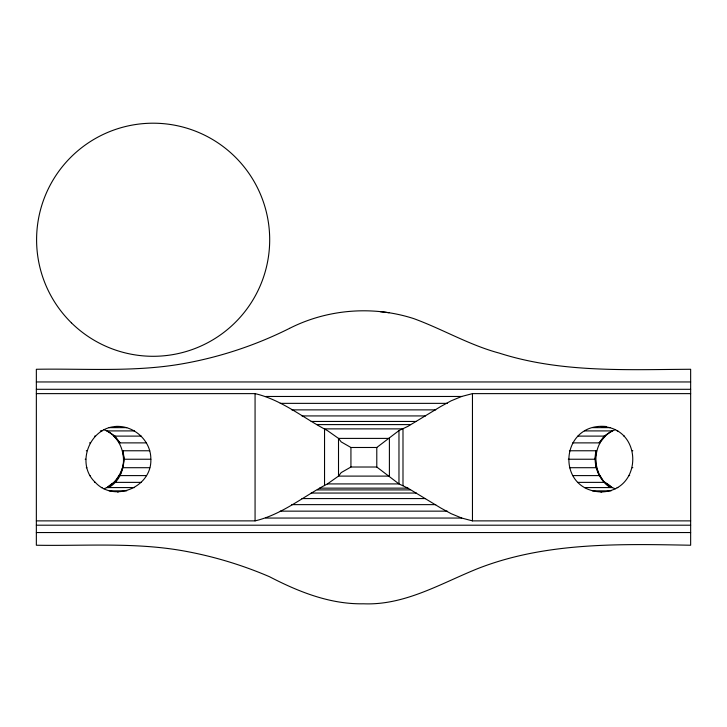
<?xml version="1.0" encoding="UTF-8"?>
<svg xmlns="http://www.w3.org/2000/svg" width="727" height="727" viewBox="0 0 727 727"><rect width="100%" height="100%" fill="white"/><g stroke="black" fill="none" stroke-linecap="round" stroke-linejoin="round"><path stroke-width="1.09" d="M114.83 426.522C133.45 424.741 151.08 440.389 150.843 459.237L123.754 459.237C123.754 470.66 116.893 480.302 108.641 487.572C130.787 474.967 127.343 438.517 103.906 429.684M123.081 467.706L124.135 459.237L123.081 450.767M615.269 429.684C591.106 439.244 589.597 473.25 610.535 487.572C598.394 479.965 592.714 464.553 596.095 450.767M150.843 459.237C152.016 487.099 114.212 502.966 95.282 482.374C74.881 463.408 90.384 425.486 118.301 426.522M601.665 491.952C554.865 490.77 559.781 421.978 606.209 426.522M600.875 491.952C643.395 491.407 643.395 427.067 600.875 426.522M595.04 459.237L596.576 450.767L569.432 450.767M119.982 475.594L122.599 467.706L149.735 467.706M115.057 482.374L119.219 475.594L146.49 475.594M690.65 393.625L472.459 393.625L461.681 396.469L451.094 400.841L440.689 406.538L407.92 426.358L398.969 430.584L376.786 447.487L350.932 447.487L341.208 441.916L338.509 438.399L327.414 430.584C303.432 418.098 281.885 399.877 255.068 393.625L36.35 393.625M107.187 487.572L113.839 482.374L141.311 482.374M36.35 520.877L255.068 520.877C281.885 514.625 303.432 496.405 327.414 483.918L338.509 476.103L341.208 472.586L350.932 467.016L376.786 467.016L398.969 483.918L407.92 488.144L440.689 507.964L451.094 513.662L461.718 518.051L472.459 520.877L690.65 520.877M103.906 488.798L106.924 487.572L112.076 483.682M611.989 430.911L604.119 436.109L599.193 442.879L605.327 436.109L577.856 436.109M36.35 381.957L690.65 381.957M36.35 389.299L690.65 389.299M265.855 396.469L461.681 396.469M280.277 403.358L447.25 403.358M291.8 409.874L435.727 409.874M301.95 415.926L425.577 415.926M311.174 421.451L416.353 421.451M317.317 424.595L410.21 424.595M109.15 427.64L126.725 427.64M592.45 427.64L610.026 427.64M100.344 430.911L102.025 430.911M106.924 430.911L134.577 430.911M584.599 430.911L612.252 430.911M617.15 430.911L617.814 430.911M94.674 436.109L95.282 436.109M141.311 436.109L113.839 436.109L119.982 442.879L115.057 436.109L107.187 430.911M623.884 436.109L624.502 436.109M89.539 442.879L90.112 442.879M119.219 442.879L146.49 442.879M572.685 442.879L599.957 442.879M86.313 450.767L86.858 450.767M149.735 450.767L122.599 450.767L124.135 459.237M632.308 450.767L632.853 450.767M85.213 459.237L85.75 459.237M568.323 459.237L595.422 459.237L596.095 467.706M86.313 467.706L86.858 467.706M569.432 467.706L596.576 467.706L599.193 475.594M632.308 467.706L632.853 467.706M89.539 475.594L90.112 475.594M572.685 475.594L599.957 475.594L604.119 482.374M629.064 475.594L629.627 475.594M94.674 482.374L95.282 482.374M577.856 482.374L605.327 482.374L612.252 487.572L615.269 488.798M327.414 483.918L398.969 483.918L398.969 430.584M101.362 487.572L102.025 487.572M106.924 487.572L134.577 487.572M584.599 487.572L612.252 487.572M617.15 487.572L617.814 487.572M319.607 488.144L407.92 488.144M317.317 489.907L410.21 489.907M109.15 490.843L126.725 490.843M592.45 490.843L611.107 490.843M117.51 491.952L118.301 491.952M311.174 493.051L416.353 493.051M301.95 498.577L425.577 498.577M291.8 504.629L435.727 504.629M280.277 511.145L447.25 511.145M265.809 518.051L461.718 518.051M36.35 525.203L690.65 525.203M36.35 532.546L690.65 532.546M380.266 311.674L389.045 312.719M607.09 483.682L611.989 487.572M472.459 393.625L472.459 520.877M402.994 485.627L402.994 428.875L324.542 428.875L324.542 485.627M376.786 447.487L376.786 467.016M350.932 447.487L350.932 467.016M255.068 393.625L255.068 520.877M289.564 328.359C256.431 344.98 220.963 356.821 184.494 363.427C135.622 372.369 85.713 368.435 36.35 369.271L36.35 545.232C85.713 546.077 135.622 542.133 184.494 551.075C213.665 556.391 242.191 564.997 269.444 576.693C298.588 591.805 330.113 604.437 363.5 603.792C404.994 605.527 441.107 583.263 478.193 568.432C545.759 542.088 619.449 543.923 690.65 545.232L690.65 369.271C626.719 369.589 561.062 372.951 499.276 353.113C469.397 345.125 442.679 329.195 413.817 318.635C373.205 305.458 327.632 309.03 289.564 328.359M389.399 438.399L338.509 438.399L338.509 476.103L389.399 476.103L389.399 438.399M71.391 322.815A116.547 116.547 0 0 0 265.955 269.008A116.547 116.547 0 0 0 122.072 127.416A116.547 116.547 0 0 0 71.391 322.815"/></g></svg>
